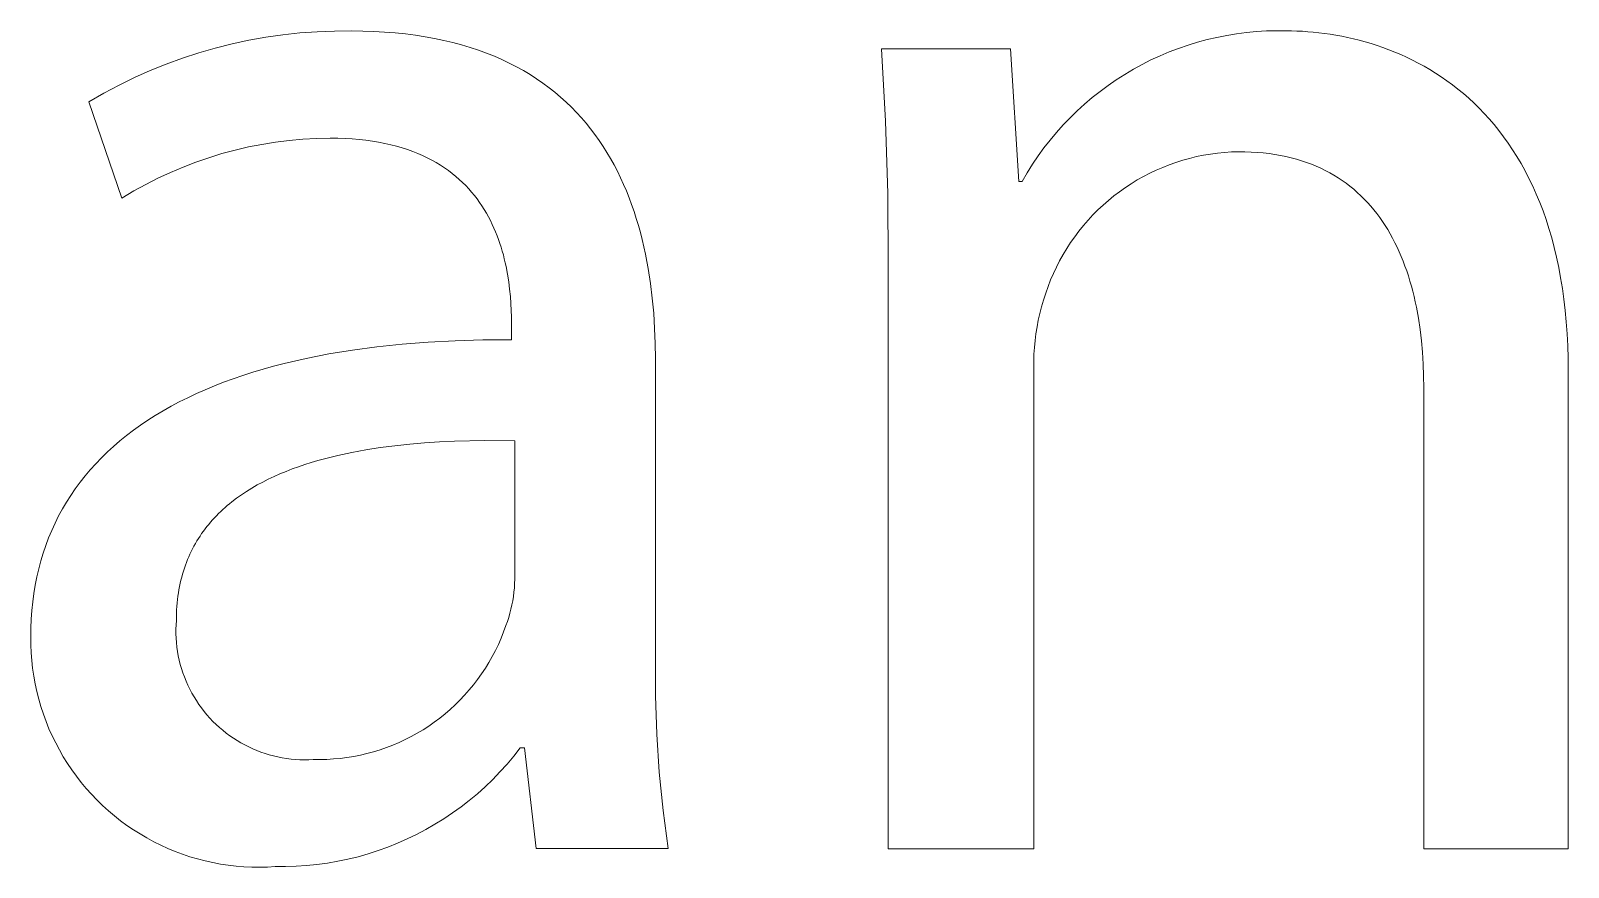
# Model space of a CAD drawing. Header units: millimetres. Extents: x 1434 to 4837, y 1889 to 4267.
# Drawn here: x 4182.59 to 4214.31, y 1946.12 to 1963.37 of the extents above; entities that cross this region are included whole.
import ezdxf

# ---------------------------------------------------------------- set-up
doc = ezdxf.new("R2010")
doc.units = ezdxf.units.MM
doc.header["$MEASUREMENT"] = 0
doc.layers.add('Domyślny', color=7, linetype='Continuous', true_color=0x000000)

msp = doc.modelspace()

# ---------------------------------------------------------------- linework, layer by layer
at = {"layer": 'Domyślny', "color": 18, "lineweight": 15, "true_color": 0x000000}
for p, q in [((4186.4, 1963.015), (4186.745, 1963.101)), ((4186.745, 1963.101), (4187.092, 1963.176)), ((4187.092, 1963.176), (4187.442, 1963.238)), ((4187.442, 1963.238), (4187.793, 1963.289)), ((4187.793, 1963.289), (4188.146, 1963.327)), ((4188.146, 1963.327), (4188.501, 1963.353)), ((4188.501, 1963.353), (4188.855, 1963.366)), ((4188.855, 1963.366), (4189.211, 1963.368)), ((4189.211, 1963.368), (4189.444, 1963.365)), ((4189.444, 1963.365), (4189.671, 1963.358)), ((4189.671, 1963.358), (4189.893, 1963.345)), ((4189.893, 1963.345), (4190.11, 1963.328)), ((4190.11, 1963.328), (4190.322, 1963.306)), ((4190.322, 1963.306), (4190.528, 1963.28)), ((4190.528, 1963.28), (4190.729, 1963.249)), ((4190.729, 1963.249), (4190.924, 1963.213)), ((4190.924, 1963.213), (4191.115, 1963.173)), ((4191.115, 1963.173), (4191.301, 1963.129)), ((4191.301, 1963.129), (4191.481, 1963.081)), ((4206.465, 1963.077), (4206.662, 1963.137)), ((4206.662, 1963.137), (4206.86, 1963.191)), ((4206.86, 1963.191), (4207.061, 1963.237)), ((4207.061, 1963.237), (4207.263, 1963.277)), ((4207.263, 1963.277), (4207.467, 1963.31)), ((4207.467, 1963.31), (4207.671, 1963.336)), ((4207.671, 1963.336), (4207.876, 1963.356)), ((4207.876, 1963.356), (4208.082, 1963.368)), ((4208.082, 1963.368), (4208.288, 1963.373)), ((4208.288, 1963.373), (4208.494, 1963.371)), ((4208.494, 1963.371), (4208.601, 1963.37)), ((4208.601, 1963.37), (4208.711, 1963.367)), ((4208.711, 1963.367), (4208.822, 1963.362)), ((4208.822, 1963.362), (4208.934, 1963.354)), ((4208.934, 1963.354), (4209.048, 1963.345)), ((4209.048, 1963.345), (4209.163, 1963.333)), ((4209.163, 1963.333), (4209.28, 1963.318)), ((4209.28, 1963.318), (4209.397, 1963.301)), ((4209.397, 1963.301), (4209.516, 1963.282)), ((4209.516, 1963.282), (4209.635, 1963.26)), ((4209.635, 1963.26), (4209.755, 1963.235)), ((4209.755, 1963.235), (4209.876, 1963.207)), ((4209.876, 1963.207), (4209.997, 1963.177)), ((4209.997, 1963.177), (4210.119, 1963.144)), ((4210.119, 1963.144), (4210.241, 1963.108)), ((4210.241, 1963.108), (4210.363, 1963.069)), ((4185.388, 1962.684), (4185.722, 1962.806)), ((4185.722, 1962.806), (4186.059, 1962.916)), ((4186.059, 1962.916), (4186.4, 1963.015)), ((4191.481, 1963.081), (4191.657, 1963.028)), ((4191.657, 1963.028), (4191.828, 1962.971)), ((4191.828, 1962.971), (4191.994, 1962.911)), ((4191.994, 1962.911), (4192.156, 1962.846)), ((4192.156, 1962.846), (4192.312, 1962.778)), ((4192.312, 1962.778), (4192.464, 1962.706)), ((4200.225, 1961.506), (4200.142, 1962.997)), ((4200.142, 1962.997), (4202.805, 1962.997)), ((4202.805, 1962.997), (4202.975, 1960.266)), ((4205.516, 1962.677), (4205.7, 1962.77)), ((4205.7, 1962.77), (4205.887, 1962.856)), ((4205.887, 1962.856), (4206.077, 1962.936)), ((4206.077, 1962.936), (4206.27, 1963.01)), ((4206.27, 1963.01), (4206.465, 1963.077)), ((4210.363, 1963.069), (4210.485, 1963.027)), ((4210.485, 1963.027), (4210.607, 1962.981)), ((4210.607, 1962.981), (4210.729, 1962.933)), ((4210.729, 1962.933), (4210.851, 1962.881)), ((4210.851, 1962.881), (4210.973, 1962.826)), ((4210.973, 1962.826), (4211.094, 1962.767)), ((4211.094, 1962.767), (4211.214, 1962.705)), ((4184.734, 1962.406), (4185.059, 1962.551)), ((4185.059, 1962.551), (4185.388, 1962.684)), ((4192.464, 1962.706), (4192.612, 1962.63)), ((4192.612, 1962.63), (4192.755, 1962.551)), ((4192.755, 1962.551), (4192.893, 1962.468)), ((4192.893, 1962.468), (4193.028, 1962.382)), ((4204.985, 1962.362), (4205.158, 1962.473)), ((4205.158, 1962.473), (4205.336, 1962.578)), ((4205.336, 1962.578), (4205.516, 1962.677)), ((4211.214, 1962.705), (4211.334, 1962.64)), ((4211.334, 1962.64), (4211.453, 1962.571)), ((4211.453, 1962.571), (4211.571, 1962.498)), ((4211.571, 1962.498), (4211.688, 1962.421)), ((4184.102, 1962.083), (4184.415, 1962.25)), ((4184.415, 1962.25), (4184.734, 1962.406)), ((4193.028, 1962.382), (4193.157, 1962.292)), ((4193.157, 1962.292), (4193.283, 1962.199)), ((4193.283, 1962.199), (4193.404, 1962.103)), ((4204.65, 1962.123), (4204.815, 1962.246)), ((4204.815, 1962.246), (4204.985, 1962.362)), ((4211.688, 1962.421), (4211.804, 1962.341)), ((4211.804, 1962.341), (4211.919, 1962.257)), ((4211.919, 1962.257), (4212.032, 1962.169)), ((4212.032, 1962.169), (4212.144, 1962.076)), ((4183.794, 1961.906), (4184.102, 1962.083)), ((4184.474, 1959.923), (4183.794, 1961.906)), ((4193.404, 1962.103), (4193.522, 1962.004)), ((4193.522, 1962.004), (4193.635, 1961.902)), ((4193.635, 1961.902), (4193.744, 1961.797)), ((4204.179, 1961.723), (4204.331, 1961.862)), ((4204.331, 1961.862), (4204.488, 1961.995)), ((4204.488, 1961.995), (4204.65, 1962.123)), ((4212.144, 1962.076), (4212.254, 1961.98)), ((4212.254, 1961.98), (4212.363, 1961.88)), ((4212.363, 1961.88), (4212.47, 1961.775)), ((4193.744, 1961.797), (4193.849, 1961.69)), ((4193.849, 1961.69), (4193.95, 1961.579)), ((4193.95, 1961.579), (4194.047, 1961.466)), ((4200.27, 1960.014), (4200.225, 1961.506)), ((4203.889, 1961.43), (4204.031, 1961.579)), ((4204.031, 1961.579), (4204.179, 1961.723)), ((4212.47, 1961.775), (4212.575, 1961.666)), ((4212.575, 1961.666), (4212.678, 1961.553)), ((4212.678, 1961.553), (4212.779, 1961.436)), ((4194.047, 1961.466), (4194.141, 1961.35)), ((4194.141, 1961.35), (4194.231, 1961.232)), ((4194.231, 1961.232), (4194.317, 1961.111)), ((4203.619, 1961.119), (4203.751, 1961.277)), ((4203.751, 1961.277), (4203.889, 1961.43)), ((4212.779, 1961.436), (4212.878, 1961.314)), ((4212.878, 1961.314), (4212.974, 1961.187)), ((4212.974, 1961.187), (4213.068, 1961.056)), ((4186.809, 1960.912), (4186.536, 1960.838)), ((4187.084, 1960.976), (4186.809, 1960.912)), ((4187.362, 1961.03), (4187.084, 1960.976)), ((4187.641, 1961.075), (4187.362, 1961.03)), ((4187.922, 1961.11), (4187.641, 1961.075)), ((4188.204, 1961.136), (4187.922, 1961.11)), ((4188.486, 1961.152), (4188.204, 1961.136)), ((4188.769, 1961.158), (4188.486, 1961.152)), ((4188.924, 1961.156), (4188.769, 1961.158)), ((4189.076, 1961.151), (4188.924, 1961.156)), ((4189.223, 1961.142), (4189.076, 1961.151)), ((4189.365, 1961.13), (4189.223, 1961.142)), ((4189.504, 1961.115), (4189.365, 1961.13)), ((4189.639, 1961.096), (4189.504, 1961.115)), ((4189.769, 1961.074), (4189.639, 1961.096)), ((4189.896, 1961.05), (4189.769, 1961.074)), ((4190.018, 1961.022), (4189.896, 1961.05)), ((4190.137, 1960.992), (4190.018, 1961.022)), ((4190.252, 1960.958), (4190.137, 1960.992)), ((4190.364, 1960.922), (4190.252, 1960.958)), ((4190.471, 1960.884), (4190.364, 1960.922)), ((4190.575, 1960.842), (4190.471, 1960.884)), ((4194.317, 1961.111), (4194.399, 1960.988)), ((4194.399, 1960.988), (4194.478, 1960.863)), ((4203.371, 1960.79), (4203.493, 1960.956)), ((4203.493, 1960.956), (4203.619, 1961.119)), ((4207.216, 1960.864), (4207.07, 1960.849)), ((4207.362, 1960.874), (4207.216, 1960.864)), ((4207.508, 1960.878), (4207.362, 1960.874)), ((4207.639, 1960.877), (4207.508, 1960.878)), ((4207.767, 1960.872), (4207.639, 1960.877)), ((4207.893, 1960.864), (4207.767, 1960.872)), ((4208.016, 1960.853), (4207.893, 1960.864)), ((4213.068, 1961.056), (4213.159, 1960.92)), ((4213.159, 1960.92), (4213.248, 1960.78)), ((4185.734, 1960.562), (4185.473, 1960.452)), ((4185.998, 1960.663), (4185.734, 1960.562)), ((4186.265, 1960.755), (4185.998, 1960.663)), ((4186.536, 1960.838), (4186.265, 1960.755)), ((4190.676, 1960.799), (4190.575, 1960.842)), ((4190.773, 1960.753), (4190.676, 1960.799)), ((4190.866, 1960.704), (4190.773, 1960.753)), ((4190.957, 1960.654), (4190.866, 1960.704)), ((4191.044, 1960.601), (4190.957, 1960.654)), ((4191.127, 1960.546), (4191.044, 1960.601)), ((4191.208, 1960.49), (4191.127, 1960.546)), ((4194.478, 1960.863), (4194.553, 1960.735)), ((4194.553, 1960.735), (4194.625, 1960.606)), ((4194.625, 1960.606), (4194.694, 1960.474)), ((4203.147, 1960.444), (4203.256, 1960.619)), ((4203.256, 1960.619), (4203.371, 1960.79)), ((4205.941, 1960.555), (4205.807, 1960.497)), ((4206.077, 1960.609), (4205.941, 1960.555)), ((4206.215, 1960.658), (4206.077, 1960.609)), ((4206.355, 1960.702), (4206.215, 1960.658)), ((4206.496, 1960.741), (4206.355, 1960.702)), ((4206.638, 1960.776), (4206.496, 1960.741)), ((4206.781, 1960.805), (4206.638, 1960.776)), ((4206.925, 1960.83), (4206.781, 1960.805)), ((4207.07, 1960.849), (4206.925, 1960.83)), ((4208.136, 1960.839), (4208.016, 1960.853)), ((4208.254, 1960.821), (4208.136, 1960.839)), ((4208.369, 1960.801), (4208.254, 1960.821)), ((4208.482, 1960.778), (4208.369, 1960.801)), ((4208.592, 1960.752), (4208.482, 1960.778)), ((4208.7, 1960.723), (4208.592, 1960.752)), ((4208.805, 1960.691), (4208.7, 1960.723)), ((4208.908, 1960.657), (4208.805, 1960.691)), ((4209.008, 1960.619), (4208.908, 1960.657)), ((4209.106, 1960.579), (4209.008, 1960.619)), ((4209.202, 1960.537), (4209.106, 1960.579)), ((4213.248, 1960.78), (4213.334, 1960.634)), ((4213.334, 1960.634), (4213.417, 1960.484)), ((4185.217, 1960.332), (4184.965, 1960.204)), ((4185.473, 1960.452), (4185.217, 1960.332)), ((4191.285, 1960.431), (4191.208, 1960.49)), ((4191.36, 1960.37), (4191.285, 1960.431)), ((4191.431, 1960.308), (4191.36, 1960.37)), ((4191.499, 1960.245), (4191.431, 1960.308)), ((4191.565, 1960.179), (4191.499, 1960.245)), ((4194.694, 1960.474), (4194.759, 1960.34)), ((4194.759, 1960.34), (4194.821, 1960.205)), ((4202.975, 1960.266), (4203.043, 1960.266)), ((4203.043, 1960.266), (4203.147, 1960.444)), ((4205.418, 1960.295), (4205.293, 1960.219)), ((4205.545, 1960.367), (4205.418, 1960.295)), ((4205.675, 1960.434), (4205.545, 1960.367)), ((4205.807, 1960.497), (4205.675, 1960.434)), ((4209.295, 1960.491), (4209.202, 1960.537)), ((4209.386, 1960.443), (4209.295, 1960.491)), ((4209.474, 1960.393), (4209.386, 1960.443)), ((4209.56, 1960.34), (4209.474, 1960.393)), ((4209.644, 1960.284), (4209.56, 1960.34)), ((4209.725, 1960.227), (4209.644, 1960.284)), ((4213.417, 1960.484), (4213.497, 1960.329)), ((4213.497, 1960.329), (4213.574, 1960.169)), ((4184.717, 1960.068), (4184.474, 1959.923)), ((4184.965, 1960.204), (4184.717, 1960.068)), ((4191.627, 1960.112), (4191.565, 1960.179)), ((4191.687, 1960.044), (4191.627, 1960.112)), ((4191.745, 1959.974), (4191.687, 1960.044)), ((4191.799, 1959.904), (4191.745, 1959.974)), ((4194.821, 1960.205), (4194.88, 1960.068)), ((4194.88, 1960.068), (4194.935, 1959.929)), ((4194.935, 1959.929), (4194.988, 1959.789)), ((4200.278, 1958.521), (4200.27, 1960.014)), ((4204.935, 1959.966), (4204.822, 1959.873)), ((4205.051, 1960.054), (4204.935, 1959.966)), ((4205.171, 1960.139), (4205.051, 1960.054)), ((4205.293, 1960.219), (4205.171, 1960.139)), ((4209.804, 1960.166), (4209.725, 1960.227)), ((4209.881, 1960.104), (4209.804, 1960.166)), ((4209.956, 1960.039), (4209.881, 1960.104)), ((4210.028, 1959.971), (4209.956, 1960.039)), ((4210.099, 1959.902), (4210.028, 1959.971)), ((4213.574, 1960.169), (4213.648, 1960.004)), ((4213.648, 1960.004), (4213.719, 1959.834)), ((4191.851, 1959.832), (4191.799, 1959.904)), ((4191.9, 1959.759), (4191.851, 1959.832)), ((4191.947, 1959.685), (4191.9, 1959.759)), ((4191.992, 1959.61), (4191.947, 1959.685)), ((4192.034, 1959.534), (4191.992, 1959.61)), ((4194.988, 1959.789), (4195.037, 1959.647)), ((4195.037, 1959.647), (4195.083, 1959.503)), ((4204.605, 1959.677), (4204.502, 1959.573)), ((4204.712, 1959.777), (4204.605, 1959.677)), ((4204.822, 1959.873), (4204.712, 1959.777)), ((4210.167, 1959.83), (4210.099, 1959.902)), ((4210.233, 1959.756), (4210.167, 1959.83)), ((4210.297, 1959.68), (4210.233, 1959.756)), ((4210.358, 1959.603), (4210.297, 1959.68)), ((4210.418, 1959.522), (4210.358, 1959.603)), ((4213.719, 1959.834), (4213.786, 1959.658)), ((4213.786, 1959.658), (4213.849, 1959.477)), ((4192.074, 1959.457), (4192.034, 1959.534)), ((4192.112, 1959.38), (4192.074, 1959.457)), ((4192.147, 1959.302), (4192.112, 1959.38)), ((4192.181, 1959.224), (4192.147, 1959.302)), ((4195.083, 1959.503), (4195.127, 1959.359)), ((4195.127, 1959.359), (4195.168, 1959.212)), ((4204.306, 1959.356), (4204.214, 1959.242)), ((4204.402, 1959.466), (4204.306, 1959.356)), ((4204.502, 1959.573), (4204.402, 1959.466)), ((4210.475, 1959.44), (4210.418, 1959.522)), ((4210.531, 1959.357), (4210.475, 1959.44)), ((4210.584, 1959.271), (4210.531, 1959.357)), ((4213.849, 1959.477), (4213.909, 1959.291)), ((4213.909, 1959.291), (4213.965, 1959.1)), ((4192.212, 1959.145), (4192.181, 1959.224)), ((4192.242, 1959.066), (4192.212, 1959.145)), ((4192.269, 1958.987), (4192.242, 1959.066)), ((4192.295, 1958.907), (4192.269, 1958.987)), ((4195.168, 1959.212), (4195.205, 1959.065)), ((4195.205, 1959.065), (4195.241, 1958.917)), ((4204.043, 1959.005), (4203.963, 1958.883)), ((4204.126, 1959.125), (4204.043, 1959.005)), ((4204.214, 1959.242), (4204.126, 1959.125)), ((4210.635, 1959.183), (4210.584, 1959.271)), ((4210.685, 1959.093), (4210.635, 1959.183)), ((4210.732, 1959.002), (4210.685, 1959.093)), ((4210.777, 1958.909), (4210.732, 1959.002)), ((4213.965, 1959.1), (4214.018, 1958.903)), ((4192.319, 1958.828), (4192.295, 1958.907)), ((4192.341, 1958.748), (4192.319, 1958.828)), ((4192.361, 1958.668), (4192.341, 1958.748)), ((4192.38, 1958.589), (4192.361, 1958.668)), ((4195.241, 1958.917), (4195.273, 1958.768)), ((4195.273, 1958.768), (4195.303, 1958.617)), ((4203.887, 1958.757), (4203.816, 1958.63)), ((4203.963, 1958.883), (4203.887, 1958.757)), ((4210.821, 1958.814), (4210.777, 1958.909)), ((4210.862, 1958.718), (4210.821, 1958.814)), ((4210.902, 1958.619), (4210.862, 1958.718)), ((4214.018, 1958.903), (4214.066, 1958.7)), ((4214.066, 1958.7), (4214.11, 1958.492)), ((4192.397, 1958.51), (4192.38, 1958.589)), ((4192.427, 1958.352), (4192.397, 1958.51)), ((4192.451, 1958.197), (4192.427, 1958.352)), ((4195.303, 1958.617), (4195.33, 1958.466)), ((4195.33, 1958.466), (4195.377, 1958.161)), ((4200.278, 1946.498), (4200.278, 1958.521)), ((4203.687, 1958.367), (4203.63, 1958.233)), ((4203.749, 1958.5), (4203.687, 1958.367)), ((4203.816, 1958.63), (4203.749, 1958.5)), ((4210.939, 1958.52), (4210.902, 1958.619)), ((4210.975, 1958.418), (4210.939, 1958.52)), ((4211.009, 1958.316), (4210.975, 1958.418)), ((4214.11, 1958.492), (4214.15, 1958.278)), ((4192.471, 1958.044), (4192.451, 1958.197)), ((4192.486, 1957.894), (4192.471, 1958.044)), ((4195.377, 1958.161), (4195.414, 1957.854)), ((4203.577, 1958.096), (4203.529, 1957.958)), ((4203.63, 1958.233), (4203.577, 1958.096)), ((4211.041, 1958.211), (4211.009, 1958.316)), ((4211.072, 1958.106), (4211.041, 1958.211)), ((4211.1, 1957.999), (4211.072, 1958.106)), ((4214.15, 1958.278), (4214.186, 1958.059)), ((4214.186, 1958.059), (4214.217, 1957.834)), ((4192.496, 1957.748), (4192.486, 1957.894)), ((4192.503, 1957.606), (4192.496, 1957.748)), ((4195.414, 1957.854), (4195.442, 1957.545)), ((4203.485, 1957.819), (4203.444, 1957.682)), ((4203.529, 1957.958), (4203.485, 1957.819)), ((4211.127, 1957.89), (4211.1, 1957.999)), ((4211.152, 1957.781), (4211.127, 1957.89)), ((4211.175, 1957.67), (4211.152, 1957.781)), ((4214.217, 1957.834), (4214.244, 1957.603)), ((4192.507, 1957.47), (4192.503, 1957.606)), ((4192.508, 1957.339), (4192.507, 1957.47)), ((4195.442, 1957.545), (4195.462, 1957.235)), ((4203.376, 1957.405), (4203.349, 1957.265)), ((4203.408, 1957.544), (4203.376, 1957.405)), ((4203.444, 1957.682), (4203.408, 1957.544)), ((4211.216, 1957.444), (4211.175, 1957.67)), ((4211.25, 1957.214), (4211.216, 1957.444)), ((4214.244, 1957.603), (4214.267, 1957.366)), ((4192.508, 1956.999), (4192.508, 1957.339)), ((4195.462, 1957.235), (4195.473, 1956.925)), ((4203.326, 1957.124), (4203.308, 1956.983)), ((4203.349, 1957.265), (4203.326, 1957.124)), ((4211.278, 1956.979), (4211.25, 1957.214)), ((4214.267, 1957.366), (4214.284, 1957.123)), ((4214.284, 1957.123), (4214.297, 1956.873)), ((4188.742, 1956.707), (4189.228, 1956.787)), ((4189.228, 1956.787), (4189.732, 1956.854)), ((4189.732, 1956.854), (4190.254, 1956.909)), ((4190.254, 1956.909), (4190.792, 1956.951)), ((4190.792, 1956.951), (4191.347, 1956.98)), ((4191.347, 1956.98), (4191.919, 1956.996)), ((4191.919, 1956.996), (4192.508, 1956.999)), ((4195.473, 1956.925), (4195.477, 1956.614)), ((4203.294, 1956.841), (4203.285, 1956.699)), ((4203.308, 1956.983), (4203.294, 1956.841)), ((4211.3, 1956.741), (4211.278, 1956.979)), ((4211.315, 1956.499), (4211.3, 1956.741)), ((4214.297, 1956.873), (4214.304, 1956.618)), ((4187.387, 1956.394), (4187.601, 1956.454)), ((4187.601, 1956.454), (4187.821, 1956.511)), ((4187.821, 1956.511), (4188.272, 1956.615)), ((4188.272, 1956.615), (4188.742, 1956.707)), ((4195.477, 1956.614), (4195.477, 1950.45)), ((4203.285, 1956.699), (4203.281, 1956.556)), ((4203.281, 1956.556), (4203.281, 1956.414)), ((4211.324, 1956.254), (4211.315, 1956.499)), ((4214.304, 1956.618), (4214.307, 1956.357)), ((4186.38, 1956.048), (4186.572, 1956.123)), ((4186.572, 1956.123), (4186.769, 1956.195)), ((4186.769, 1956.195), (4186.97, 1956.265)), ((4186.97, 1956.265), (4187.176, 1956.331)), ((4187.176, 1956.331), (4187.387, 1956.394)), ((4203.281, 1956.414), (4203.281, 1946.498)), ((4211.327, 1956.006), (4211.324, 1956.254)), ((4214.307, 1956.357), (4214.307, 1946.498)), ((4185.657, 1955.718), (4185.831, 1955.805)), ((4185.831, 1955.805), (4186.009, 1955.889)), ((4186.009, 1955.889), (4186.192, 1955.97)), ((4186.192, 1955.97), (4186.38, 1956.048)), ((4211.327, 1946.498), (4211.327, 1956.006)), ((4185.162, 1955.438), (4185.323, 1955.534)), ((4185.323, 1955.534), (4185.487, 1955.627)), ((4185.487, 1955.627), (4185.657, 1955.718)), ((4184.71, 1955.133), (4184.856, 1955.238)), ((4184.856, 1955.238), (4185.007, 1955.339)), ((4185.007, 1955.339), (4185.162, 1955.438)), ((4184.3, 1954.801), (4184.432, 1954.915)), ((4184.432, 1954.915), (4184.569, 1955.025)), ((4184.569, 1955.025), (4184.71, 1955.133)), ((4190.409, 1954.846), (4190.104, 1954.813)), ((4190.716, 1954.871), (4190.409, 1954.846)), ((4191.025, 1954.891), (4190.716, 1954.871)), ((4191.336, 1954.906), (4191.025, 1954.891)), ((4191.958, 1954.919), (4191.336, 1954.906)), ((4192.576, 1954.914), (4191.958, 1954.919)), ((4192.576, 1952.059), (4192.576, 1954.914)), ((4183.934, 1954.443), (4184.051, 1954.565)), ((4184.051, 1954.565), (4184.173, 1954.685)), ((4184.173, 1954.685), (4184.3, 1954.801)), ((4188.649, 1954.545), (4188.512, 1954.507)), ((4188.928, 1954.614), (4188.649, 1954.545)), ((4189.214, 1954.675), (4188.928, 1954.614)), ((4189.506, 1954.729), (4189.214, 1954.675)), ((4189.803, 1954.775), (4189.506, 1954.729)), ((4190.104, 1954.813), (4189.803, 1954.775)), ((4183.713, 1954.191), (4183.821, 1954.318)), ((4183.821, 1954.318), (4183.934, 1954.443)), ((4187.734, 1954.234), (4187.612, 1954.18)), ((4187.858, 1954.285), (4187.734, 1954.234)), ((4187.984, 1954.334), (4187.858, 1954.285)), ((4188.113, 1954.381), (4187.984, 1954.334)), ((4188.244, 1954.425), (4188.113, 1954.381)), ((4188.377, 1954.468), (4188.244, 1954.425)), ((4188.512, 1954.507), (4188.377, 1954.468)), ((4183.419, 1953.79), (4183.512, 1953.927)), ((4183.512, 1953.927), (4183.61, 1954.06)), ((4183.61, 1954.06), (4183.713, 1954.191)), ((4187.153, 1953.94), (4187.046, 1953.873)), ((4187.264, 1954.004), (4187.153, 1953.94)), ((4187.377, 1954.065), (4187.264, 1954.004)), ((4187.493, 1954.124), (4187.377, 1954.065)), ((4187.612, 1954.18), (4187.493, 1954.124)), ((4183.247, 1953.51), (4183.33, 1953.651)), ((4183.33, 1953.651), (4183.419, 1953.79)), ((4186.647, 1953.579), (4186.6, 1953.539)), ((4186.694, 1953.618), (4186.647, 1953.579)), ((4186.741, 1953.656), (4186.694, 1953.618)), ((4186.84, 1953.731), (4186.741, 1953.656)), ((4186.941, 1953.804), (4186.84, 1953.731)), ((4187.046, 1953.873), (4186.941, 1953.804)), ((4183.095, 1953.218), (4183.168, 1953.365)), ((4183.168, 1953.365), (4183.247, 1953.51)), ((4186.342, 1953.283), (4186.303, 1953.238)), ((4186.383, 1953.328), (4186.342, 1953.283)), ((4186.425, 1953.371), (4186.383, 1953.328)), ((4186.467, 1953.414), (4186.425, 1953.371)), ((4186.511, 1953.457), (4186.467, 1953.414)), ((4186.555, 1953.498), (4186.511, 1953.457)), ((4186.6, 1953.539), (4186.555, 1953.498)), ((4182.962, 1952.915), (4183.026, 1953.067)), ((4183.026, 1953.067), (4183.095, 1953.218)), ((4186.085, 1952.951), (4186.052, 1952.9)), ((4186.118, 1953.001), (4186.085, 1952.951)), ((4186.153, 1953.05), (4186.118, 1953.001)), ((4186.189, 1953.098), (4186.153, 1953.05)), ((4186.226, 1953.146), (4186.189, 1953.098)), ((4186.264, 1953.192), (4186.226, 1953.146)), ((4186.303, 1953.238), (4186.264, 1953.192)), ((4182.85, 1952.601), (4182.904, 1952.759)), ((4182.904, 1952.759), (4182.962, 1952.915)), ((4185.903, 1952.635), (4185.877, 1952.579)), ((4185.931, 1952.689), (4185.903, 1952.635)), ((4185.959, 1952.743), (4185.931, 1952.689)), ((4185.989, 1952.796), (4185.959, 1952.743)), ((4186.02, 1952.849), (4185.989, 1952.796)), ((4186.052, 1952.9), (4186.02, 1952.849)), ((4182.758, 1952.276), (4182.801, 1952.44)), ((4182.801, 1952.44), (4182.85, 1952.601)), ((4185.782, 1952.348), (4185.761, 1952.288)), ((4185.804, 1952.407), (4185.782, 1952.348)), ((4185.827, 1952.465), (4185.804, 1952.407)), ((4185.851, 1952.523), (4185.827, 1952.465)), ((4185.877, 1952.579), (4185.851, 1952.523)), ((4182.686, 1951.94), (4182.719, 1952.109)), ((4182.719, 1952.109), (4182.758, 1952.276)), ((4185.69, 1952.04), (4185.675, 1951.976)), ((4185.706, 1952.104), (4185.69, 1952.04)), ((4185.723, 1952.166), (4185.706, 1952.104)), ((4185.742, 1952.228), (4185.723, 1952.166)), ((4185.761, 1952.288), (4185.742, 1952.228)), ((4192.574, 1951.97), (4192.576, 1952.059)), ((4182.634, 1951.594), (4182.658, 1951.768)), ((4182.658, 1951.768), (4182.686, 1951.94)), ((4185.628, 1951.71), (4185.62, 1951.641)), ((4185.638, 1951.778), (4185.628, 1951.71)), ((4185.649, 1951.845), (4185.638, 1951.778)), ((4185.662, 1951.911), (4185.649, 1951.845)), ((4185.675, 1951.976), (4185.662, 1951.911)), ((4192.535, 1951.618), (4192.549, 1951.706)), ((4192.549, 1951.706), (4192.56, 1951.794)), ((4192.56, 1951.794), (4192.568, 1951.882)), ((4192.568, 1951.882), (4192.574, 1951.97)), ((4182.603, 1951.237), (4182.616, 1951.416)), ((4182.616, 1951.416), (4182.634, 1951.594)), ((4185.599, 1951.357), (4185.597, 1951.283)), ((4185.602, 1951.429), (4185.599, 1951.357)), ((4185.607, 1951.501), (4185.602, 1951.429)), ((4185.613, 1951.572), (4185.607, 1951.501)), ((4185.62, 1951.641), (4185.613, 1951.572)), ((4192.452, 1951.274), (4192.477, 1951.359)), ((4192.477, 1951.359), (4192.499, 1951.445)), ((4192.499, 1951.445), (4192.519, 1951.531)), ((4192.519, 1951.531), (4192.535, 1951.618)), ((4182.593, 1950.869), (4182.596, 1951.054)), ((4182.596, 1951.054), (4182.603, 1951.237)), ((4185.59, 1951.118), (4185.587, 1951.027)), ((4185.596, 1951.209), (4185.59, 1951.118)), ((4185.597, 1951.283), (4185.596, 1951.209)), ((4192.347, 1950.975), (4192.395, 1951.107)), ((4192.395, 1951.107), (4192.425, 1951.19)), ((4192.425, 1951.19), (4192.452, 1951.274)), ((4182.594, 1950.707), (4182.593, 1950.869)), ((4185.587, 1951.027), (4185.588, 1950.935)), ((4185.588, 1950.935), (4185.591, 1950.844)), ((4185.591, 1950.844), (4185.598, 1950.753)), ((4185.598, 1950.753), (4185.608, 1950.662)), ((4192.178, 1950.591), (4192.239, 1950.717)), ((4192.239, 1950.717), (4192.295, 1950.845)), ((4192.295, 1950.845), (4192.347, 1950.975)), ((4182.601, 1950.545), (4182.594, 1950.707)), ((4182.613, 1950.384), (4182.601, 1950.545)), ((4185.608, 1950.662), (4185.621, 1950.572)), ((4185.621, 1950.572), (4185.637, 1950.482)), ((4185.637, 1950.482), (4185.656, 1950.393)), ((4192.043, 1950.345), (4192.112, 1950.467)), ((4192.112, 1950.467), (4192.178, 1950.591)), ((4195.477, 1950.45), (4195.478, 1949.658)), ((4182.631, 1950.223), (4182.613, 1950.384)), ((4182.654, 1950.062), (4182.631, 1950.223)), ((4185.656, 1950.393), (4185.678, 1950.304)), ((4185.678, 1950.304), (4185.703, 1950.217)), ((4185.703, 1950.217), (4185.731, 1950.13)), ((4185.731, 1950.13), (4185.762, 1950.044)), ((4191.811, 1949.995), (4191.892, 1950.109)), ((4191.892, 1950.109), (4191.97, 1950.226)), ((4191.97, 1950.226), (4192.043, 1950.345)), ((4182.683, 1949.903), (4182.654, 1950.062)), ((4182.717, 1949.745), (4182.683, 1949.903)), ((4185.762, 1950.044), (4185.796, 1949.959)), ((4185.796, 1949.959), (4185.833, 1949.876)), ((4185.833, 1949.876), (4185.873, 1949.794)), ((4185.873, 1949.794), (4185.916, 1949.713)), ((4191.543, 1949.671), (4191.636, 1949.776)), ((4191.636, 1949.776), (4191.725, 1949.884)), ((4191.725, 1949.884), (4191.811, 1949.995)), ((4182.757, 1949.588), (4182.717, 1949.745)), ((4182.802, 1949.432), (4182.757, 1949.588)), ((4185.916, 1949.713), (4185.961, 1949.634)), ((4185.961, 1949.634), (4186.009, 1949.556)), ((4186.009, 1949.556), (4186.06, 1949.48)), ((4186.06, 1949.48), (4186.113, 1949.406)), ((4191.244, 1949.376), (4191.347, 1949.471)), ((4191.347, 1949.471), (4191.447, 1949.569)), ((4191.447, 1949.569), (4191.543, 1949.671)), ((4195.478, 1949.658), (4195.505, 1948.868)), ((4182.853, 1949.278), (4182.802, 1949.432)), ((4182.908, 1949.126), (4182.853, 1949.278)), ((4186.113, 1949.406), (4186.169, 1949.334)), ((4186.169, 1949.334), (4186.227, 1949.264)), ((4186.227, 1949.264), (4186.287, 1949.196)), ((4186.287, 1949.196), (4186.35, 1949.129)), ((4186.35, 1949.129), (4186.415, 1949.065)), ((4190.916, 1949.113), (4191.029, 1949.197)), ((4191.029, 1949.197), (4191.138, 1949.285)), ((4191.138, 1949.285), (4191.244, 1949.376)), ((4182.969, 1948.976), (4182.908, 1949.126)), ((4183.035, 1948.828), (4182.969, 1948.976)), ((4183.107, 1948.683), (4183.035, 1948.828)), ((4186.415, 1949.065), (4186.483, 1949.004)), ((4186.483, 1949.004), (4186.552, 1948.944)), ((4186.552, 1948.944), (4186.623, 1948.888)), ((4186.623, 1948.888), (4186.697, 1948.833)), ((4186.697, 1948.833), (4186.772, 1948.781)), ((4190.316, 1948.754), (4190.441, 1948.817)), ((4190.441, 1948.817), (4190.564, 1948.885)), ((4190.564, 1948.885), (4190.684, 1948.957)), ((4190.684, 1948.957), (4190.801, 1949.033)), ((4190.801, 1949.033), (4190.916, 1949.113)), ((4195.505, 1948.868), (4195.557, 1948.078)), ((4183.183, 1948.54), (4183.107, 1948.683)), ((4183.264, 1948.399), (4183.183, 1948.54)), ((4186.772, 1948.781), (4186.848, 1948.732)), ((4186.848, 1948.732), (4186.927, 1948.685)), ((4186.927, 1948.685), (4187.007, 1948.642)), ((4187.007, 1948.642), (4187.088, 1948.601)), ((4187.088, 1948.601), (4187.171, 1948.562)), ((4187.171, 1948.562), (4187.255, 1948.527)), ((4187.255, 1948.527), (4187.341, 1948.494)), ((4189.528, 1948.466), (4189.663, 1948.502)), ((4189.663, 1948.502), (4189.797, 1948.544)), ((4189.797, 1948.544), (4189.929, 1948.59)), ((4189.929, 1948.59), (4190.06, 1948.64)), ((4190.06, 1948.64), (4190.189, 1948.695)), ((4190.189, 1948.695), (4190.316, 1948.754)), ((4192.689, 1948.58), (4192.556, 1948.41)), ((4192.78, 1948.58), (4192.689, 1948.58)), ((4193.018, 1946.506), (4192.78, 1948.58)), ((4183.35, 1948.262), (4183.264, 1948.399)), ((4183.44, 1948.128), (4183.35, 1948.262)), ((4187.341, 1948.494), (4187.427, 1948.465)), ((4187.427, 1948.465), (4187.514, 1948.438)), ((4187.514, 1948.438), (4187.603, 1948.415)), ((4187.603, 1948.415), (4187.691, 1948.394)), ((4187.691, 1948.394), (4187.781, 1948.377)), ((4187.781, 1948.377), (4187.871, 1948.363)), ((4187.871, 1948.363), (4187.962, 1948.351)), ((4187.962, 1948.351), (4188.053, 1948.343)), ((4188.053, 1948.343), (4188.144, 1948.338)), ((4188.144, 1948.338), (4188.235, 1948.336)), ((4188.235, 1948.336), (4188.326, 1948.338)), ((4188.326, 1948.338), (4188.417, 1948.342)), ((4188.417, 1948.342), (4188.558, 1948.341)), ((4188.558, 1948.341), (4188.698, 1948.344)), ((4188.698, 1948.344), (4188.837, 1948.353)), ((4188.837, 1948.353), (4188.977, 1948.366)), ((4188.977, 1948.366), (4189.116, 1948.384)), ((4189.116, 1948.384), (4189.254, 1948.406)), ((4189.254, 1948.406), (4189.392, 1948.434)), ((4189.392, 1948.434), (4189.528, 1948.466)), ((4192.417, 1948.245), (4192.272, 1948.085)), ((4192.556, 1948.41), (4192.417, 1948.245)), ((4183.535, 1947.997), (4183.44, 1948.128)), ((4183.635, 1947.869), (4183.535, 1947.997)), ((4183.738, 1947.744), (4183.635, 1947.869)), ((4192.121, 1947.931), (4191.966, 1947.781)), ((4192.272, 1948.085), (4192.121, 1947.931)), ((4195.557, 1948.078), (4195.635, 1947.291)), ((4183.847, 1947.624), (4183.738, 1947.744)), ((4183.959, 1947.507), (4183.847, 1947.624)), ((4191.805, 1947.637), (4191.639, 1947.499)), ((4191.966, 1947.781), (4191.805, 1947.637)), ((4184.075, 1947.394), (4183.959, 1947.507)), ((4184.195, 1947.285), (4184.075, 1947.394)), ((4184.318, 1947.181), (4184.195, 1947.285)), ((4191.293, 1947.24), (4191.114, 1947.12)), ((4191.468, 1947.367), (4191.293, 1947.24)), ((4191.639, 1947.499), (4191.468, 1947.367)), ((4195.635, 1947.291), (4195.738, 1946.506)), ((4184.446, 1947.08), (4184.318, 1947.181)), ((4184.576, 1946.984), (4184.446, 1947.08)), ((4184.71, 1946.893), (4184.576, 1946.984)), ((4190.931, 1947.006), (4190.744, 1946.899)), ((4191.114, 1947.12), (4190.931, 1947.006)), ((4184.847, 1946.806), (4184.71, 1946.893)), ((4184.986, 1946.724), (4184.847, 1946.806)), ((4185.129, 1946.647), (4184.986, 1946.724)), ((4185.274, 1946.575), (4185.129, 1946.647)), ((4190.161, 1946.617), (4189.961, 1946.536)), ((4190.358, 1946.704), (4190.161, 1946.617)), ((4190.553, 1946.798), (4190.358, 1946.704)), ((4190.744, 1946.899), (4190.553, 1946.798)), ((4185.421, 1946.508), (4185.274, 1946.575)), ((4185.571, 1946.446), (4185.421, 1946.508)), ((4185.723, 1946.39), (4185.571, 1946.446)), ((4185.876, 1946.338), (4185.723, 1946.39)), ((4186.032, 1946.292), (4185.876, 1946.338)), ((4186.188, 1946.251), (4186.032, 1946.292)), ((4189.135, 1946.286), (4188.924, 1946.242)), ((4189.345, 1946.338), (4189.135, 1946.286)), ((4189.552, 1946.397), (4189.345, 1946.338)), ((4189.758, 1946.463), (4189.552, 1946.397)), ((4189.961, 1946.536), (4189.758, 1946.463)), ((4195.738, 1946.506), (4193.018, 1946.506)), ((4203.281, 1946.498), (4200.278, 1946.498)), ((4214.307, 1946.498), (4211.327, 1946.498)), ((4186.347, 1946.216), (4186.188, 1946.251)), ((4186.506, 1946.186), (4186.347, 1946.216)), ((4186.666, 1946.162), (4186.506, 1946.186)), ((4186.827, 1946.143), (4186.666, 1946.162)), ((4186.988, 1946.13), (4186.827, 1946.143)), ((4187.15, 1946.122), (4186.988, 1946.13)), ((4187.312, 1946.12), (4187.15, 1946.122)), ((4187.474, 1946.123), (4187.312, 1946.12)), ((4187.636, 1946.132), (4187.474, 1946.123)), ((4187.851, 1946.132), (4187.636, 1946.132)), ((4188.067, 1946.139), (4187.851, 1946.132)), ((4188.282, 1946.153), (4188.067, 1946.139)), ((4188.497, 1946.176), (4188.282, 1946.153)), ((4188.711, 1946.205), (4188.497, 1946.176)), ((4188.924, 1946.242), (4188.711, 1946.205))]:
    msp.add_line(p, q, dxfattribs=at)

doc.saveas('drawing.dxf')
